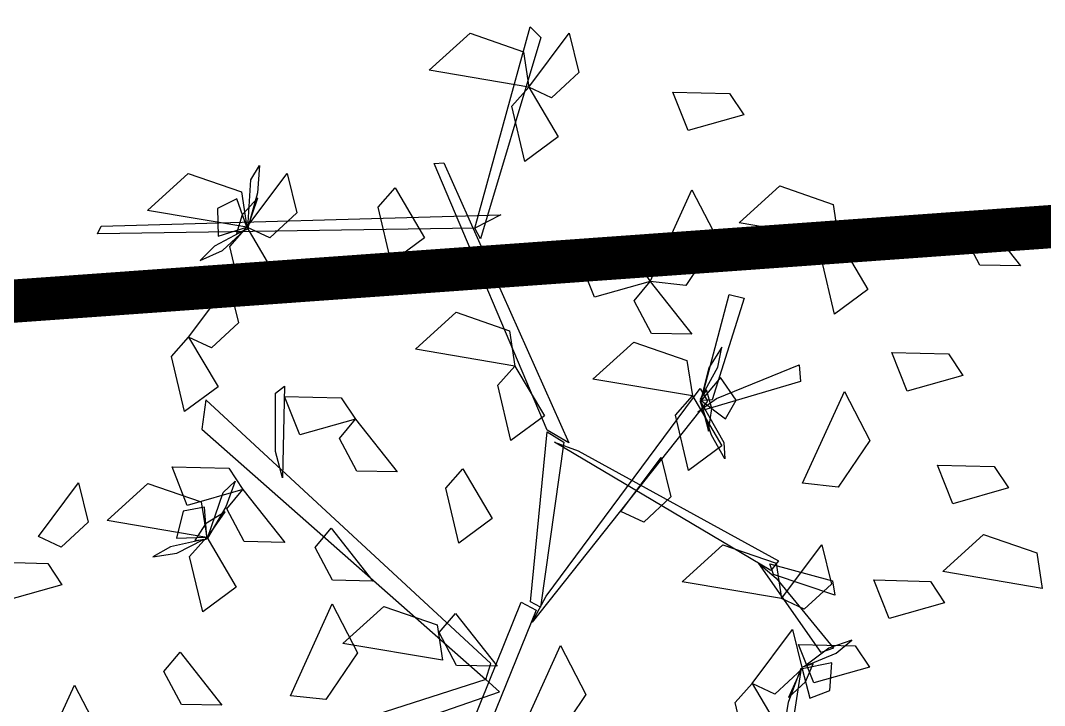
# Model space of a CAD drawing. Header units: metres. Extents: x 1851758 to 1852050, y 5187822 to 5188223.
# Drawn here: x 1851902.193 to 1851904.563, y 5187915.68 to 5187917.265 of the extents above; entities that cross this region are included whole.
import ezdxf

# ---------------------------------------------------------------- set-up
doc = ezdxf.new("R2010")
doc.units = ezdxf.units.M
doc.header["$LTSCALE"] = 2.5
for name, color, linetype, lineweight in [('PRO_PAR', 1, 'CONTINUOUS', 35), ('PRO_PAR_DA', 1, 'CONTINUOUS', 35), ('PRO_PAR_SURF', 157, 'CONTINUOUS', 20)]:
    doc.layers.add(name, color=color, linetype=linetype, lineweight=lineweight)
doc.layers.add('PRO_PAR_CONT_DA', color=40, linetype='CONTINUOUS', plot=False)
doc.layers.add('PRO_VOI_VEG', color=81, linetype='CONTINUOUS')

# ---------------------------------------------------------------- blocks, each defined once
blk = doc.blocks.new('arbre4')
at = {"layer": 'PRO_VOI_VEG', "linetype": 'ByBlock', "lineweight": -2, "extrusion": (-0.095442, 0.360509, 0.92786), "flags": 128}
for points, elevation in [([(-1.8382, -1.9583), (-1.4301, -2.203), (-1.6652, -2.3092), (-1.8693, -2.1337), (-1.8382, -1.9583)], 6.9216), ([(-0.392, -1.7941), (0.0161, -2.0389), (-0.219, -2.1451), (-0.423, -1.9696), (-0.392, -1.7941)], 6.8556), ([(-2.954, -0.3521), (-2.5459, -0.5968), (-2.781, -0.703), (-2.985, -0.5275), (-2.954, -0.3521)], 7.851), ([(-1.3472, -0.2407), (-0.9391, -0.4854), (-1.1742, -0.5916), (-1.3783, -0.4162), (-1.3472, -0.2407)], 7.9878), ([(-2.0753, -0.305), (-1.6673, -0.5497), (-1.9024, -0.6559), (-2.1064, -0.4805), (-2.0753, -0.305)], 6.745), ([(0.2617, 0.0112), (0.6698, -0.2336), (0.4347, -0.3398), (0.2306, -0.1643), (0.2617, 0.0112)], 7.8865), ([(-2.1517, 1.5734), (-1.7437, 1.3287), (-1.9788, 1.2225), (-2.1828, 1.3979), (-2.1517, 1.5734)], 8.679), ([(-3.3048, 1.1819), (-2.8967, 0.9372), (-3.1318, 0.831), (-3.3358, 1.0064), (-3.3048, 1.1819)], 6.7465), ([(-0.5771, 0.7835), (-0.1691, 0.5387), (-0.4041, 0.4325), (-0.6082, 0.608), (-0.5771, 0.7835)], 7.3946)]:
    blk.add_lwpolyline(points, close=True, dxfattribs=dict(at, elevation=elevation))
at = {"layer": 'PRO_VOI_VEG', "color": 42, "linetype": 'ByBlock', "lineweight": -2, "extrusion": (-7.94843e-09, -0.83205, 0.5547), "elevation": 0.6378, "flags": 128}
blk.add_lwpolyline([(0.349, 8.3342), (0.6806, 9.9688), (0.7248, 9.8748), (0.3711, 8.2403), (0.349, 8.3342)], close=True, dxfattribs=at)
at = {"layer": 'PRO_VOI_VEG', "linetype": 'ByBlock', "lineweight": -2, "extrusion": (0.632852, 0.167542, 0.755929), "flags": 128}
for points, elevation in [([(4.3983, 2.3367), (4.5713, 1.9942), (4.3845, 2.0187), (4.3167, 2.2271), (4.3983, 2.3367)], 5.5061), ([(4.2214, 3.43), (4.3944, 3.0874), (4.2076, 3.112), (4.1398, 3.3203), (4.2214, 3.43)], 4.5593), ([(3.8316, 5.1072), (4.0046, 4.7647), (3.8179, 4.7892), (3.7501, 4.9976), (3.8316, 5.1072)], 5.8486), ([(3.1937, 5.5454), (3.3667, 5.2028), (3.18, 5.2274), (3.1122, 5.4358), (3.1937, 5.5454)], 4.8833), ([(2.4049, 2.8239), (2.5779, 2.4814), (2.3912, 2.5059), (2.3234, 2.7143), (2.4049, 2.8239)], 5.6831), ([(1.7768, 4.0294), (1.9498, 3.6869), (1.763, 3.7114), (1.6952, 3.9198), (1.7768, 4.0294)], 7.9396), ([(1.4518, 2.5915), (1.6248, 2.249), (1.438, 2.2735), (1.3702, 2.4819), (1.4518, 2.5915)], 5.8843)]:
    blk.add_lwpolyline(points, close=True, dxfattribs=dict(at, elevation=elevation))
at = {"layer": 'PRO_VOI_VEG', "linetype": 'ByBlock', "lineweight": -2, "extrusion": (0.843665, 0.223353, 0.488205), "flags": 128}
for points, elevation in [([(4.3983, 3.675), (4.1358, 3.5693), (4.0799, 3.9455), (4.3409, 3.8876), (4.3983, 3.675)], 4.1621), ([(4.1642, 4.9159), (3.9018, 4.8101), (3.8459, 5.1863), (4.1069, 5.1285), (4.1642, 4.9159)], 4.0099), ([(4.2214, 4.7762), (3.9589, 4.6705), (3.903, 5.0467), (4.164, 4.9888), (4.2214, 4.7762)], 3.1209), ([(3.2545, 5.1959), (2.9921, 5.0901), (2.9362, 5.4663), (3.1971, 5.4085), (3.2545, 5.1959)], 6.2913), ([(3.8316, 5.8437), (3.5692, 5.738), (3.5133, 6.1142), (3.7743, 6.0563), (3.8316, 5.8437)], 3.2325), ([(3.2022, 4.7049), (2.9398, 4.5992), (2.8839, 4.9754), (3.1448, 4.9175), (3.2022, 4.7049)], 4.1756), ([(2.7984, 4.9816), (2.5359, 4.8759), (2.48, 5.2521), (2.741, 5.1942), (2.7984, 4.9816)], 5.1647), ([(2.8346, 7.0183), (2.5721, 6.9125), (2.5162, 7.2887), (2.7772, 7.2309), (2.8346, 7.0183)], 5.0275), ([(2.9308, 6.5177), (2.6683, 6.412), (2.6124, 6.7881), (2.8734, 6.7303), (2.9308, 6.5177)], 3.3461), ([(1.4518, 4.4384), (1.1893, 4.3327), (1.1334, 4.7089), (1.3944, 4.651), (1.4518, 4.4384)], 4.6521)]:
    blk.add_lwpolyline(points, close=True, dxfattribs=dict(at, elevation=elevation))
at = {"layer": 'PRO_VOI_VEG', "linetype": 'ByBlock', "lineweight": -2, "extrusion": (9.90253e-10, -0.872729, 0.488205), "flags": 128}
for points, elevation in [([(1.6327, 8.5254), (1.3702, 8.4196), (1.3143, 8.7958), (1.5753, 8.738), (1.6327, 8.5254)], -0.4024), ([(-1.6888, 3.2268), (-1.9513, 3.1211), (-2.0072, 3.4973), (-1.7462, 3.4394), (-1.6888, 3.2268)], -1.1758)]:
    blk.add_lwpolyline(points, close=True, dxfattribs=dict(at, elevation=elevation))
at = {"layer": 'PRO_VOI_VEG', "color": 6, "linetype": 'ByBlock', "lineweight": -2, "extrusion": (-0.961889, 0.218143, 0.164872), "elevation": 2.5227, "flags": 128}
blk.add_lwpolyline([(-3.9205, 5.3634), (-4.1424, 5.2565), (-4.213, 5.4358), (-4.0871, 5.49), (-3.9205, 5.3634)], close=True, dxfattribs=at)
at = {"layer": 'PRO_VOI_VEG', "color": 42, "linetype": 'ByBlock', "lineweight": -2, "extrusion": (-8.90758e-09, -0.83205, 0.5547), "elevation": 0.6378, "flags": 128}
blk.add_lwpolyline([(0.6069, 6.6058), (0.1869, 8.8979), (0.2311, 8.8979), (0.7027, 6.4836), (0.6069, 6.6058)], close=True, dxfattribs=at)
at = {"layer": 'PRO_VOI_VEG', "color": 6, "linetype": 'ByBlock', "lineweight": -2, "extrusion": (-0.728389, 0.480734, 0.488205), "elevation": 5.2998, "flags": 128}
blk.add_lwpolyline([(-3.1032, 3.5573), (-3.1957, 3.3432), (-3.1143, 3.2263), (-3.0034, 3.3578), (-3.1032, 3.5573)], close=True, dxfattribs=at)
at = {"layer": 'PRO_VOI_VEG', "color": 6, "linetype": 'ByBlock', "lineweight": -2, "extrusion": (0.828904, -0.547073, 0.116747), "elevation": -2.198, "flags": 128}
blk.add_lwpolyline([(3.0958, 6.0034), (3.2474, 6.2288), (3.1439, 6.4433), (3.0552, 6.2893), (3.0958, 6.0034)], close=True, dxfattribs=at)
at = {"layer": 'PRO_VOI_VEG', "color": 42, "linetype": 'ByBlock', "lineweight": -2, "extrusion": (0.28427, -0.71615, 0.637432), "elevation": 1.8143, "flags": 128}
blk.add_lwpolyline([(1.8342, 7.9582), (0.258, 9.1331), (0.289, 9.1716), (1.9697, 7.9595), (1.8342, 7.9582)], close=True, dxfattribs=at)
at = {"layer": 'PRO_VOI_VEG', "linetype": 'ByBlock', "lineweight": -2, "extrusion": (0.372929, 2.33309e-10, 0.92786), "elevation": 4.6976, "flags": 128}
blk.add_lwpolyline([(3.7798, 0.6616), (4.1879, 0.4169), (3.9528, 0.3107), (3.7488, 0.4861), (3.7798, 0.6616)], close=True, dxfattribs=at)
at = {"layer": 'PRO_VOI_VEG', "color": 6, "linetype": 'ByBlock', "lineweight": -2, "extrusion": (-0.428772, 0.890609, 0.151559), "elevation": 4.8794, "flags": 128}
blk.add_lwpolyline([(-1.1652, 4.9988), (-1.0081, 4.9527), (-0.9178, 5.1085), (-1.0297, 5.1912), (-1.1652, 4.9988)], close=True, dxfattribs=at)
at = {"layer": 'PRO_VOI_VEG', "linetype": 'ByBlock', "lineweight": -2, "extrusion": (-2.51648e-10, -0.654654, 0.755929), "flags": 128}
for points, elevation in [([(2.6794, 6.678), (2.8524, 6.3355), (2.6657, 6.36), (2.5979, 6.5684), (2.6794, 6.678)], 1.6434), ([(0.1158, 5.4307), (0.2888, 5.0882), (0.102, 5.1127), (0.0343, 5.3211), (0.1158, 5.4307)], 2.7236)]:
    blk.add_lwpolyline(points, close=True, dxfattribs=dict(at, elevation=elevation))
at = {"layer": 'PRO_VOI_VEG', "linetype": 'ByBlock', "lineweight": -2, "extrusion": (9.90252e-10, -0.872729, 0.488205), "flags": 128}
for points, elevation in [([(1.138, 5.8646), (0.8755, 5.7589), (0.8197, 6.1351), (1.0806, 6.0772), (1.138, 5.8646)], -1.0503), ([(2.5448, 6.8717), (2.2823, 6.766), (2.2265, 7.1422), (2.4874, 7.0843), (2.5448, 6.8717)], 0.1427), ([(-0.818, 5.4705), (-1.0805, 5.3648), (-1.1363, 5.741), (-0.8754, 5.6831), (-0.818, 5.4705)], -0.3458), ([(2.3763, 6.3628), (2.1138, 6.2571), (2.0579, 6.6333), (2.3189, 6.5754), (2.3763, 6.3628)], 1.0524)]:
    blk.add_lwpolyline(points, close=True, dxfattribs=dict(at, elevation=elevation))
at = {"layer": 'PRO_VOI_VEG', "linetype": 'ByBlock', "lineweight": -2, "extrusion": (-2.51655e-10, -0.654654, 0.755929), "flags": 128}
for points, elevation in [([(1.138, 5.8722), (1.311, 5.5297), (1.1243, 5.5542), (1.0565, 5.7626), (1.138, 5.8722)], 1.0069), ([(-0.818, 5.262), (-0.645, 4.9195), (-0.8317, 4.944), (-0.8995, 5.1524), (-0.818, 5.262)], 1.5354)]:
    blk.add_lwpolyline(points, close=True, dxfattribs=dict(at, elevation=elevation))
at = {"layer": 'PRO_VOI_VEG', "color": 42, "linetype": 'ByBlock', "lineweight": -2, "extrusion": (2.18152e-08, -0.933257, 0.359211), "elevation": -1.1706, "flags": 128}
blk.add_lwpolyline([(1.3291, 5.8993), (1.4985, 7.2328), (1.5649, 7.1713), (1.3806, 5.8993), (1.3291, 5.8993)], close=True, dxfattribs=at)
at = {"layer": 'PRO_VOI_VEG', "color": 42, "linetype": 'ByBlock', "lineweight": -2, "extrusion": (8.93024e-09, -0.872729, 0.488205), "elevation": -0.2652, "flags": 128}
blk.add_lwpolyline([(-0.6532, 5.9487), (-0.6311, 6.5018), (-0.5869, 6.56), (-0.6311, 5.6965), (-0.6532, 5.9487)], close=True, dxfattribs=at)
at = {"layer": 'PRO_VOI_VEG', "color": 6, "linetype": 'ByBlock', "lineweight": -2, "extrusion": (0.848441, -0.507127, 0.151559), "elevation": 0.2619, "flags": 128}
blk.add_lwpolyline([(3.4551, 5.0929), (3.6122, 5.0468), (3.7025, 5.2026), (3.5906, 5.2852), (3.4551, 5.0929)], close=True, dxfattribs=at)
at = {"layer": 'PRO_VOI_VEG', "color": 42, "linetype": 'ByBlock', "lineweight": -2, "extrusion": (-3.5711e-09, -0.72424, 0.689548), "elevation": 1.1883, "flags": 128}
blk.add_lwpolyline([(0.2606, 4.2618), (-0.9553, 6.179), (-0.9848, 5.9864), (0.2311, 4.1567), (0.2606, 4.2618)], close=True, dxfattribs=at)
at = {"layer": 'PRO_VOI_VEG', "linetype": 'ByBlock', "lineweight": -2, "extrusion": (9.90254e-10, -0.872729, 0.488205), "flags": 128}
for points, elevation in [([(-0.2727, 8.6832), (-0.5352, 8.5775), (-0.5911, 8.9537), (-0.3301, 8.8958), (-0.2727, 8.6832)], 1.1275), ([(2.7134, 6.2146), (2.4509, 6.1089), (2.395, 6.4851), (2.656, 6.4272), (2.7134, 6.2146)], 0.3901), ([(2.0053, 5.8362), (1.7428, 5.7305), (1.6869, 6.1067), (1.9479, 6.0488), (2.0053, 5.8362)], 1.0664)]:
    blk.add_lwpolyline(points, close=True, dxfattribs=dict(at, elevation=elevation))
at = {"layer": 'PRO_VOI_VEG', "color": 42, "linetype": 'ByBlock', "lineweight": -2, "extrusion": (0.417587, -0.658071, 0.626549), "elevation": 1.647, "flags": 128}
blk.add_lwpolyline([(2.9051, 5.1849), (3.3051, 5.0154), (3.2631, 4.9096), (2.7996, 5.1878), (2.9051, 5.1849)], close=True, dxfattribs=at)
at = {"layer": 'PRO_VOI_VEG', "color": 6, "linetype": 'ByBlock', "lineweight": -2, "extrusion": (0.872729, -8.4033e-09, 0.488205), "elevation": 3.6425, "flags": 128}
blk.add_lwpolyline([(3.2116, 3.7891), (3.1192, 3.5749), (3.2005, 3.458), (3.3114, 3.5895), (3.2116, 3.7891)], close=True, dxfattribs=at)
at = {"layer": 'PRO_VOI_VEG', "linetype": 'ByBlock', "lineweight": -2, "extrusion": (4.78407e-09, -0.654654, 0.755929), "elevation": 4.0136, "flags": 128}
blk.add_lwpolyline([(-0.2727, 7.782), (-0.0997, 7.4395), (-0.2864, 7.4641), (-0.3542, 7.6724), (-0.2727, 7.782)], close=True, dxfattribs=at)
at = {"layer": 'PRO_VOI_VEG', "color": 42, "linetype": 'ByBlock', "lineweight": -2, "extrusion": (-1.10197e-08, -0.72424, 0.689548), "elevation": 1.1883, "flags": 128}
blk.add_lwpolyline([(0.5406, 4.682), (1.3291, 5.9864), (1.3585, 5.8988), (0.4669, 4.5157), (0.5406, 4.682)], close=True, dxfattribs=at)
at = {"layer": 'PRO_VOI_VEG', "color": 6, "linetype": 'ByBlock', "lineweight": -2, "extrusion": (-0.993162, 3.93212e-10, 0.116747), "elevation": -0.72, "flags": 128}
blk.add_lwpolyline([(-3.219, 5.2186), (-3.0674, 5.444), (-3.1709, 5.6585), (-3.2597, 5.5045), (-3.219, 5.2186)], close=True, dxfattribs=at)
at = {"layer": 'PRO_VOI_VEG', "color": 6, "linetype": 'ByBlock', "lineweight": -2, "extrusion": (0.922965, 0.347782, 0.164872), "elevation": 3.1795, "flags": 128}
blk.add_lwpolyline([(2.5387, 4.6383), (2.3167, 4.5314), (2.2462, 4.7107), (2.372, 4.7649), (2.5387, 4.6383)], close=True, dxfattribs=at)
at = {"layer": 'PRO_VOI_VEG', "linetype": 'ByBlock', "lineweight": -2, "extrusion": (0.372929, 2.33269e-10, 0.92786), "elevation": 7.1277, "flags": 128}
blk.add_lwpolyline([(2.7924, 0.9618), (3.2004, 0.7171), (2.9653, 0.6109), (2.7613, 0.7863), (2.7924, 0.9618)], close=True, dxfattribs=at)
at = {"layer": 'PRO_VOI_VEG', "color": 42, "linetype": 'ByBlock', "lineweight": -2, "extrusion": (1.11052e-08, -0.906135, 0.422988), "elevation": -0.3535, "flags": 128}
blk.add_lwpolyline([(0.4669, 4.7934), (0.6069, 6.6321), (0.6806, 6.5022), (0.5111, 4.7235), (0.4669, 4.7934)], close=True, dxfattribs=at)
at = {"layer": 'PRO_VOI_VEG', "color": 42, "linetype": 'ByBlock', "lineweight": -2, "extrusion": (-0.84411, -0.221664, 0.488205), "elevation": 1.5587, "flags": 128}
blk.add_lwpolyline([(-2.7387, 5.8313), (-1.9502, 7.277), (-1.9207, 7.1799), (-2.8124, 5.6469), (-2.7387, 5.8313)], close=True, dxfattribs=at)
at = {"layer": 'PRO_VOI_VEG', "color": 6, "linetype": 'ByBlock', "lineweight": -2, "extrusion": (-0.869679, 0.46527, 0.164872), "elevation": 3.364, "flags": 128}
blk.add_lwpolyline([(-1.9639, 6.8751), (-2.1859, 6.7682), (-2.2565, 6.9476), (-2.1306, 7.0017), (-1.9639, 6.8751)], close=True, dxfattribs=at)
at = {"layer": 'PRO_VOI_VEG', "color": 6, "linetype": 'ByBlock', "lineweight": -2, "extrusion": (-0.574935, 0.656587, 0.488205), "elevation": 5.9674, "flags": 128}
blk.add_lwpolyline([(-1.0677, 5.0513), (-1.1601, 4.8371), (-1.0788, 4.7203), (-0.9679, 4.8517), (-1.0677, 5.0513)], close=True, dxfattribs=at)
at = {"layer": 'PRO_VOI_VEG', "color": 6, "linetype": 'ByBlock', "lineweight": -2, "extrusion": (0.654273, -0.747193, 0.116747), "elevation": -1.8621, "flags": 128}
blk.add_lwpolyline([(1.0603, 7.6049), (1.2119, 7.8303), (1.1083, 8.0448), (1.0196, 7.8908), (1.0603, 7.6049)], close=True, dxfattribs=at)
at = {"layer": 'PRO_VOI_VEG', "color": 6, "linetype": 'ByBlock', "lineweight": -2, "extrusion": (-0.177403, 0.972398, 0.151559), "elevation": 3.9697, "flags": 128}
blk.add_lwpolyline([(0.5067, 6.7871), (0.6639, 6.741), (0.7542, 6.8968), (0.6423, 6.9795), (0.5067, 6.7871)], close=True, dxfattribs=at)
at = {"layer": 'PRO_VOI_VEG', "linetype": 'ByBlock', "lineweight": -2, "extrusion": (1.09032e-10, -0.654654, 0.755929), "elevation": 2.4361, "flags": 128}
blk.add_lwpolyline([(-0.4253, 5.7626), (-0.2523, 5.4201), (-0.4391, 5.4446), (-0.5069, 5.653), (-0.4253, 5.7626)], close=True, dxfattribs=at)
at = {"layer": 'PRO_VOI_VEG', "color": 42, "linetype": 'ByBlock', "lineweight": -2, "extrusion": (-0.682446, -0.575232, 0.450971), "elevation": 0.7042, "flags": 128}
blk.add_lwpolyline([(-0.7719, 7.5011), (-0.3539, 7.4123), (-0.3803, 7.289), (-0.8761, 7.4795), (-0.7719, 7.5011)], close=True, dxfattribs=at)
at = {"layer": 'PRO_VOI_VEG', "color": 42, "linetype": 'ByBlock', "lineweight": -2, "extrusion": (-0.952135, -0.250031, 0.175849), "elevation": -0.8821, "flags": 128}
blk.add_lwpolyline([(-1.9502, 7.2915), (-1.7807, 8.7015), (-1.7144, 8.6364), (-1.8986, 7.2915), (-1.9502, 7.2915)], close=True, dxfattribs=at)
at = {"layer": 'PRO_VOI_VEG', "linetype": 'ByBlock', "lineweight": -2, "extrusion": (0.372929, -8.74771e-10, 0.92786), "elevation": 7.2899, "flags": 128}
blk.add_lwpolyline([(2.0044, 3.6589), (2.4124, 3.4142), (2.1773, 3.308), (1.9733, 3.4834), (2.0044, 3.6589)], close=True, dxfattribs=at)
at = {"layer": 'PRO_VOI_VEG', "color": 42, "linetype": 'ByBlock', "lineweight": -2, "extrusion": (-2.05191e-09, -0.72424, 0.689548), "elevation": 1.1883, "flags": 128}
blk.add_lwpolyline([(-0.0268, 3.3513), (0.4227, 4.6557), (0.489, 4.5944), (0.0469, 3.3163), (-0.0268, 3.3513)], close=True, dxfattribs=at)
at = {"layer": 'PRO_VOI_VEG', "linetype": 'ByBlock', "lineweight": -2, "extrusion": (4.78408e-09, -0.654654, 0.755929), "elevation": 1.0417, "flags": 128}
blk.add_lwpolyline([(-1.1687, 3.8729), (-0.9957, 3.5304), (-1.1824, 3.5549), (-1.2502, 3.7633), (-1.1687, 3.8729)], close=True, dxfattribs=at)
at = {"layer": 'PRO_VOI_VEG', "linetype": 'ByBlock', "lineweight": -2, "extrusion": (0.372929, 1.77872e-09, 0.92786), "elevation": 3.9863, "flags": 128}
blk.add_lwpolyline([(1.7262, 3.6454), (2.1342, 3.4006), (1.8991, 3.2944), (1.6951, 3.4699), (1.7262, 3.6454)], close=True, dxfattribs=at)
at = {"layer": 'PRO_VOI_VEG', "linetype": 'ByBlock', "lineweight": -2, "extrusion": (0.372929, 1.77869e-09, 0.92786), "elevation": 4.4081, "flags": 128}
blk.add_lwpolyline([(1.7262, 1.3818), (2.1342, 1.1371), (1.8991, 1.0309), (1.6951, 1.2063), (1.7262, 1.3818)], close=True, dxfattribs=at)
at = {"layer": 'PRO_VOI_VEG', "color": 6, "linetype": 'ByBlock', "lineweight": -2, "extrusion": (0.345853, -0.925967, 0.151559), "elevation": -0.3148, "flags": 128}
blk.add_lwpolyline([(2.2813, 6.0427), (2.4384, 5.9966), (2.5287, 6.1524), (2.4168, 6.235), (2.2813, 6.0427)], close=True, dxfattribs=at)
at = {"layer": 'PRO_VOI_VEG', "color": 42, "linetype": 'ByBlock', "lineweight": -2, "extrusion": (0.512659, -0.256321, 0.819439), "elevation": 2.7427, "flags": 128}
blk.add_lwpolyline([(1.8973, 2.7608), (0.6814, 4.5457), (0.6519, 4.3664), (1.8678, 2.6629), (1.8973, 2.7608)], close=True, dxfattribs=at)
at = {"layer": 'PRO_VOI_VEG', "color": 6, "linetype": 'ByBlock', "lineweight": -2, "extrusion": (-0.775617, 0.620313, 0.116747), "elevation": 0.5861, "flags": 128}
blk.add_lwpolyline([(-2.5778, 5.9223), (-2.4262, 6.1478), (-2.5297, 6.3622), (-2.6185, 6.2083), (-2.5778, 5.9223)], close=True, dxfattribs=at)
at = {"layer": 'PRO_VOI_VEG', "color": 6, "linetype": 'ByBlock', "lineweight": -2, "extrusion": (0.681565, -0.545093, 0.488205), "elevation": 2.9977, "flags": 128}
blk.add_lwpolyline([(2.5704, 5.1253), (2.478, 4.9111), (2.5593, 4.7943), (2.6702, 4.9257), (2.5704, 5.1253)], close=True, dxfattribs=at)
at = {"layer": 'PRO_VOI_VEG', "color": 6, "linetype": 'ByBlock', "lineweight": -2, "extrusion": (0.938016, -0.304866, 0.164872), "elevation": 1.9755, "flags": 128}
blk.add_lwpolyline([(2.3671, 5.7028), (2.1451, 5.5959), (2.0746, 5.7752), (2.2005, 5.8294), (2.3671, 5.7028)], close=True, dxfattribs=at)

msp = doc.modelspace()

# ---------------------------------------------------------------- linework, layer by layer
at = {"layer": 'PRO_PAR', "const_width": 0.1, "flags": 128}
msp.add_lwpolyline([(1851884.7038, 5187915.3608), (1851908.3885, 5187917.0623), (1851908.6751, 5187913.0726), (1851912.1661, 5187913.3233), (1851910.4404, 5187937.3448)], dxfattribs=at)
at = {"layer": 'PRO_PAR_CONT_DA', "flags": 128}
msp.add_lwpolyline([(1851878.043, 5187935.0175), (1851880.1733, 5187917.0384), (1851882.4035, 5187915.1956), (1851884.7038, 5187915.3608), (1851908.3885, 5187917.0623), (1851908.6751, 5187913.0726), (1851912.1661, 5187913.3233), (1851911.8795, 5187917.3131), (1851910.4404, 5187937.3448)], close=True, dxfattribs=at)
msp.add_lwpolyline([(1851940.223, 5187919.3492), (1851911.8795, 5187917.3131), (1851912.1661, 5187913.3233), (1851908.6751, 5187913.0726), (1851908.3885, 5187917.0623), (1851884.7038, 5187915.3608), (1851885.4031, 5187905.6262), (1851885.6711, 5187901.8955), (1851897.6403, 5187902.7554), (1851898.8308, 5187886.1831), (1851862.9456, 5187883.6194), (1851863.4796, 5187879.0507), (1851981.3715, 5187888.4018)], dxfattribs=at)
at = {"layer": 'PRO_PAR_DA', "flags": 128}
msp.add_lwpolyline([(1851884.7038, 5187915.3608), (1851908.3885, 5187917.0623), (1851908.6751, 5187913.0726), (1851912.1661, 5187913.3233), (1851910.4404, 5187937.3448)], dxfattribs=at)
at = {"layer": 'PRO_PAR_SURF', "flags": 128}
msp.add_lwpolyline([(1851910.4404, 5187937.3448), (1851878.043, 5187935.0175), (1851880.1733, 5187917.0384), (1851882.4035, 5187915.1956), (1851908.3885, 5187917.0623), (1851908.6751, 5187913.0726), (1851912.1661, 5187913.3233)], close=True, dxfattribs=at)

# ---------------------------------------------------------------- block references
at = {"layer": 'PRO_VOI_VEG', "xscale": 0.5, "yscale": 0.5, "zscale": 0.5, "rotation": 4.640794973699927}
msp.add_blockref('arbre4', (1851903.2357, 5187914.7316), dxfattribs=at)

doc.saveas('drawing.dxf')
